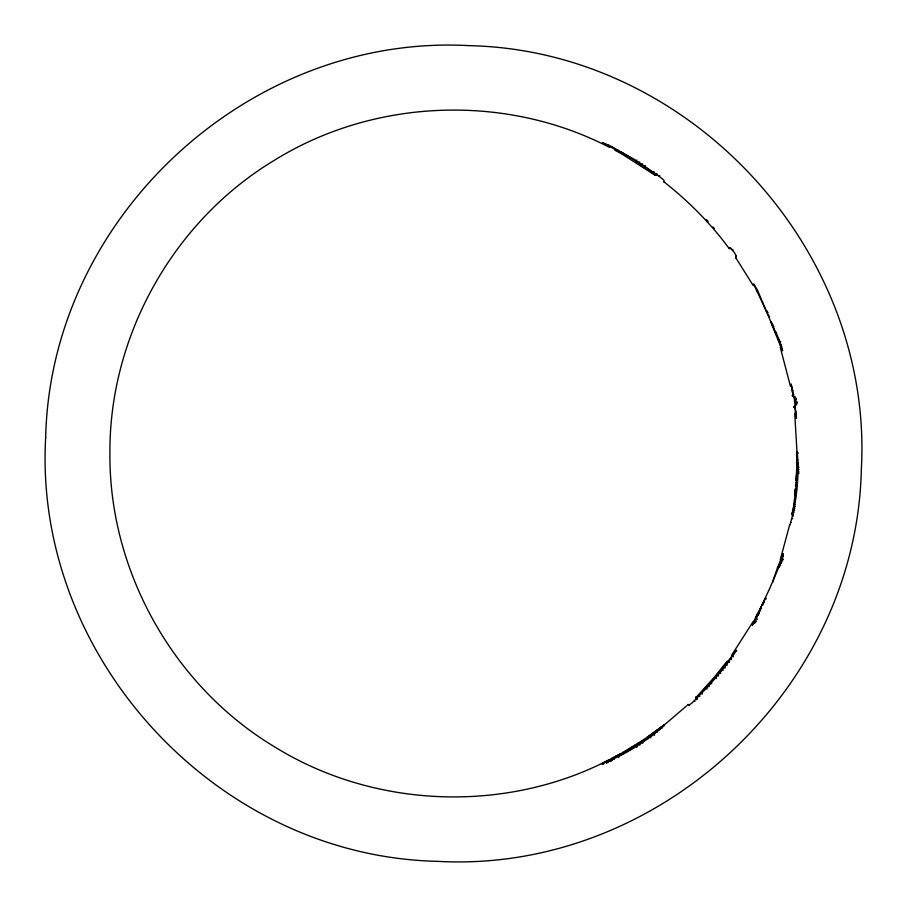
<?xml version="1.0" encoding="UTF-8"?>
<svg xmlns="http://www.w3.org/2000/svg" width="907" height="907" viewBox="0 0 907 907"><rect width="100%" height="100%" fill="white"/><g stroke="black" fill="none" stroke-linecap="round" stroke-linejoin="round"><path stroke-width="1.36" d="M797.094 452.071L796.992 458.953M799.067 467.264L798.137 466.583L797.332 452.128L797.004 479.247L793.444 507.342L794.94 508.442M798.251 453.171L797.208 452.185M796.686 404.034L796.697 402.515M796.459 403.422L796.38 404.987L794.951 398.649M796.822 468.193L796.89 463.794M796.958 460.337L796.924 462.389M794.396 406.676L794.974 405.814M796.992 402.912L797.038 401.665M798.375 462.649L797.038 463.76L798.251 462.649M796.029 480.461L796.21 477.536M796.267 477.592L796.357 475.041M796.471 474.134L796.561 472.638M796.834 466.992L796.493 472.706M796.709 469.985L796.618 471.617M796.414 475.041L796.414 474.078M796.153 478.465L796.04 480.313L797.083 480.313M796.301 476.867L796.357 476.062M798.16 466.686C797.945 486.458 795.643 506.367 789.759 525.334M795.711 484.44L796.777 483.748M769.658 588.53L781.415 561.252L783.376 553.644L777.832 566.818M795.28 488.714L794.623 494.734L795.178 489.769M795.45 486.424L795.62 485.302M795.79 482.966L795.961 481.889M797.287 452.74L797.332 452.128M794.895 398.026L795.212 397.198L796.289 399.534M791.777 514.065L793.206 515.63M616.068 757.152L615.966 756.245L611.885 758.467M618.415 755.95L618.291 754.987L615.966 756.245M772.832 582.079L773.286 580.31M789.657 524.881L780.269 559.676M792.174 512.909L793.421 507.421M774.079 577.702L773.286 580.299M774.193 577.351L777.39 567.997M758.411 613.563L758.774 614.084M769.612 588.666L760.95 607.112L758.184 615.173M757.969 614.685L755.452 620.819L752.322 625.422L753.502 622.134L756.302 621.386M611.352 760.769L612.123 758.637M696.44 699.728L696.451 697.914M792.639 510.902L794.26 512.16M618.665 757.56L619.073 756.211M611.352 760.905L611.647 760.032M777.412 567.941L777.821 566.83M753.536 622.055L756.914 614.765M736.359 255.887L735.634 257.52L753.275 285.614M764.136 601.058L756.971 614.651M753.059 623.324L755.701 622.474M753.275 621.386L731.473 655.455M764.261 600.865L766.03 598.008M687.665 704.909L688.186 704.433L689.037 705.272L692.347 702.676L708.299 686.395L724.727 667.064L736.597 650.228L715.453 677.223L696.157 697.971L696.746 699.195M664.298 181.819L663.811 180.028L657.303 174.87L634.515 159.541L610.604 146.095L602.384 142.569L608.348 145.812L608.824 145.131M611.862 146.787L611.431 147.376L608.348 145.812M611.431 147.376L614.47 149.009L614.889 148.385M614.47 149.009L617.52 150.63L617.905 150.063M617.52 150.63L620.569 152.263L620.91 151.764M621.93 152.387L621.295 153.634L655.364 175.414L656.77 174.79M620.569 152.263L623.891 153.498M623.574 153.963L626.85 155.267M626.544 155.709L629.798 157.058M629.526 157.455L632.723 158.884M632.508 159.201L635.637 160.732M636.249 161.151L635.716 162.228M635.433 161.015L638.528 162.614M639.061 162.988L638.551 164.042M638.347 162.886L641.396 164.53M641.85 164.859L641.374 165.845M641.249 164.745L644.253 166.469M644.628 166.752L644.163 167.636M655.444 175.38C657.677 175.3 650.274 171.332 647.088 168.441M652.847 172.591L652.45 173.396M696.157 697.971L696.236 696.746M758.876 612.134L759.363 612.996M727.165 661.135L714.795 676.667L696.349 697.188M722.732 666.985L723.332 667.167M688.05 704.784L689.037 704.796M771.301 322.302L771.131 322.461C772.9 327.495 781.097 342.075 782.594 350.805L768.875 317.133L769.669 316.77M611.84 758.83C630.909 750.338 647.87 737.992 664.332 725.339C646.045 741.722 624.719 755.1 601.738 763.796L609.629 759.919M636.272 160.652L636.85 160.074M639.163 162.534L639.775 161.922M642.054 164.439L642.678 163.804M644.911 166.378L645.58 165.72M653.391 172.364L654.128 171.627M656.18 174.416L656.951 173.645M659.151 176.298L659.74 175.55M733.446 250.185L732.879 250.74L730.929 248.133M771.653 323.833L772.515 323.164M774 329.06L773.58 328.651M774.714 330.862L774.306 330.443M775.984 334.592L776.914 333.878M777.333 338.22L778.308 337.472M778.047 339.989L778.977 339.286M798.341 464.543L797.162 465.019M798.296 466.447L797.219 466.878M798.228 468.341L797.208 468.76M705.839 687.982L707.052 688.946M701.088 692.914L702.29 693.98M663.867 725.271L663.947 725.566M696.27 697.868L697.336 699.025M686.724 705.805L666.214 723.321L644.412 739.216L621.408 753.309L602.123 763.547M664.23 724.942L661.192 727.165L661.691 727.765M656.951 730.339L659.06 728.763M656.226 730.883L656.94 730.35M661.18 727.176L659.072 728.752L659.763 729.761M655.194 732.391L655.432 731.643L656.702 732.21M765.531 309.276L762.64 302.212M768.58 314.355L767.9 314.865L766.37 311.271L766.925 310.863M767.141 313.051L767.753 312.609M769.385 316.101L768.739 316.577L767.98 315.035M773.274 324.933L772.379 325.636L772.129 325.046M774.022 326.713L773.104 327.438L772.866 326.849M776.211 332.075L775.27 332.812L775.02 332.223M777.616 335.669L776.641 336.429L776.415 335.817M778.762 341.746L779.646 341.1M779.464 343.526L780.303 342.914M780.179 345.295L780.95 344.728M781.006 347.086L781.596 346.553M798.999 469.633L797.185 470.642M798.908 471.538L797.253 472.479M642.224 742.493L642.859 743.06M647.485 738.105L648.199 738.672M647.881 737.629L647.315 737.187M654.933 731.96L656.18 732.21L655.024 731.881L647.258 737.221M795.122 397.107L793.115 396.336L792.242 391.189L793.024 390.656M792.877 394.59L793.614 394.08M794.611 406.121L796.459 418.444L794.158 397.515M795.609 407.855L794.94 408.252M795.496 411.676L796.017 411.313M649.435 735.724L650.081 736.121M799.18 473.125L797.287 473.851M618.483 754.885L620.343 753.876L620.535 755.418M797.366 463.046L797.038 463.681M766.37 311.271L756.88 290.977M766.007 310.16L766.778 311.94M609.481 759.635C505.301 813.76 373.593 808.591 273.971 746.461C173.396 685.907 108.987 570.9 109.917 453.5C108.987 336.1 173.396 221.093 273.971 160.539C373.593 98.409 505.301 93.24 609.481 147.365M793.806 406.608L794.407 406.948M736.189 257.305L735.94 256.828C737.856 258.54 733.446 249.323 729.897 248.212L729.682 248.269M620.807 754.567L620.921 755.508M780.179 563.598L781.29 563.236M757.481 619.198L754.499 619.855M793.444 514.802L792.48 515.097L793.534 515.868M791.471 518.94L792.775 518.543M790.53 522.738L791.097 522.568M655.444 174.734L655.999 175.13L654.899 174.892M796.97 459.656L798.194 459.656M796.902 463.103L798.092 463.103M796.834 466.549L797.956 466.549M796.652 469.985L797.797 469.985M796.108 488.873L796.675 489.168M795.416 495.279L795.995 495.619M794.974 498.476L795.609 498.839M794.532 501.673L795.19 502.059M757.186 615.649L756.676 615.388M756.619 616.749L756.109 616.488M756.041 617.848L755.531 617.588M731.541 659.616L730.6 658.822M729.455 662.393L728.491 661.566M725.192 667.869L724.194 666.996M723.026 670.579L722.006 669.683M718.605 675.942L717.55 674.989M779.895 341.417L780.802 341.69M614.345 757.062L615.207 757.356M611.976 758.32L612.815 758.581M609.64 759.567L610.468 759.817M607.214 760.769L608.075 761.03M604.788 761.959L605.672 762.231M794.339 396.96L792.117 395.543M791.902 514.53L792.23 512.704L792.695 513.135M602.305 763.728L603.495 764.25M654.503 735.316L652.893 734.148M650.886 737.89L649.299 736.733M614.923 150.267L621.295 153.634M795.133 504.598L794.192 504.009M655.364 175.414L654.911 175.085M647.008 168.543L644.151 166.605M664.219 182.114L663.845 181.729C688.458 201.127 710.805 223.541 729.398 248.813M795.269 506.582L793.874 505.528M794.6 510.301L793.047 509.076M730.691 248.359L730.033 248.189M732.675 656.056L733.446 656.815M726.36 664.287L727.21 665.137M719.795 672.348L720.725 673.277M715.283 677.608L716.269 678.583M710.68 682.778L711.712 683.81M708.333 685.329L709.399 686.384M698.753 695.352L699.864 696.463M694.331 700.737L694.955 701.349M639.242 744.375L639.866 744.998M729.319 248.359L729.568 248.303M656.453 731.53L657.087 732.21M654.673 732.845L655.308 733.525M651.101 735.452L651.725 736.121M613.597 758.898L614.152 759.499M611.647 759.941L612.202 760.542M609.685 760.973L610.241 761.574M607.724 761.993L608.268 762.583M605.751 762.265L606.794 763.388M736.359 257.588L735.872 256.987L736.223 257.792M736.144 257.883L735.951 257.769M712.97 226.988L714.331 228.53M706.462 219.664L708.163 221.591M652.655 733.446L653.267 734.341M782.843 554.687L783.455 555.515M782.401 555.798L783.07 556.694M782.027 556.989L783.376 559.732M781.63 558.168L782.288 559.052M781.244 559.347L782.197 560.911M780.848 560.537L781.8 562.079M780.451 561.716L781.392 563.247M780.043 562.884L780.678 563.746M779.635 564.063L780.564 565.583M779.226 565.242L779.85 566.081M778.807 566.41L779.43 567.249M765.417 598.563L765.927 599.244M763.785 601.919L764.284 602.588M762.685 604.153L763.172 604.81M760.996 607.475L761.472 608.121M760.429 608.586L760.894 609.221M759.907 609.765L760.542 610.819M644.571 740.327L644.083 739.42M641.646 742.334L641.124 741.314M638.687 744.296L638.154 743.218M635.716 746.234L635.149 745.135M632.723 748.139L632.134 747.017M629.707 750.021L629.095 748.797M626.68 751.869L626.045 750.588M623.631 753.683L622.973 752.391M767.889 312.303L767.061 311.713M771.245 321.724L771.381 322.212M756.744 291.045L753.694 283.925L757.606 290.263L762.515 302.303M662.065 727.301L662.393 727.936M795.722 398.241L796.459 399.919M695.771 697.177L696.032 697.744M793.115 396.336L792.457 395.633M780.269 347.324L790.485 386.473M794.169 406.994L794.203 407.152M794.056 406.495L793.965 407.3M792.242 391.189L791.187 383.99L794.113 397.549M793.954 406.631L794.01 407.266M797.242 452.321L797.128 452.321M794.702 413.116L797.083 453.5M45.667 437.48C33.219 657.462 217.192 856.48 437.48 861.333C657.462 873.781 856.48 689.808 861.333 469.52C873.781 249.538 689.808 50.52 469.52 45.667C249.538 33.219 50.52 217.192 45.667 437.48M791.89 513.861L791.834 514.462L791.89 513.861M655.602 175.312L654.956 174.926L655.602 175.312M636.861 746.903L636.261 746.314L636.861 746.903"/></g></svg>
